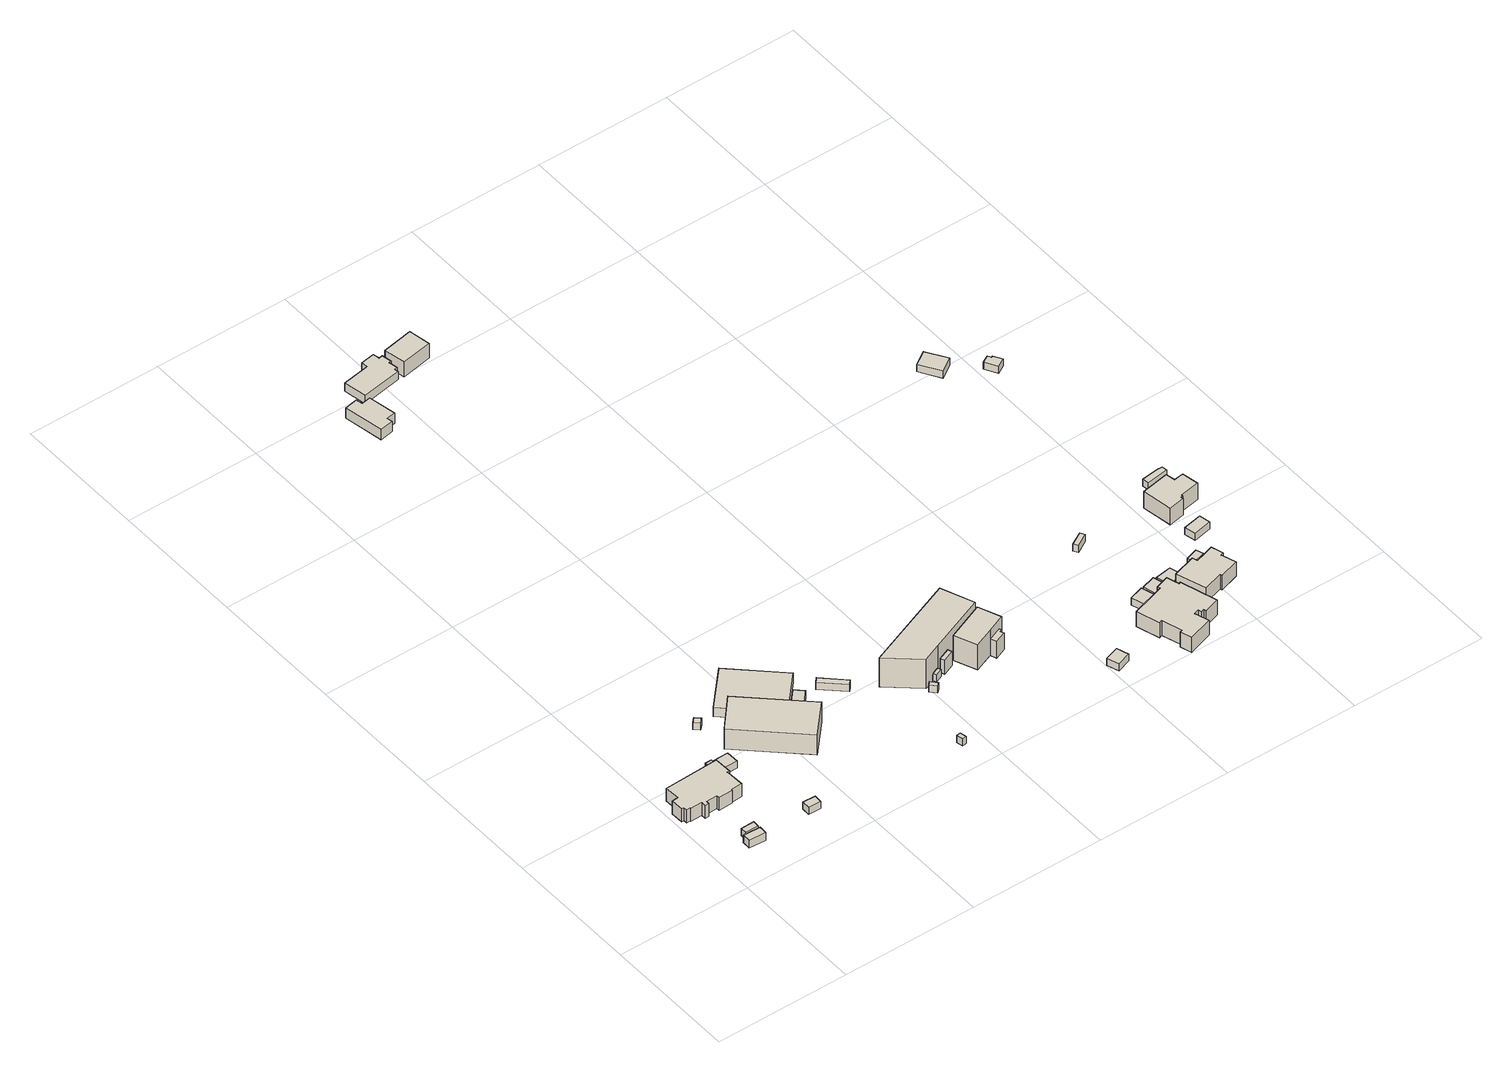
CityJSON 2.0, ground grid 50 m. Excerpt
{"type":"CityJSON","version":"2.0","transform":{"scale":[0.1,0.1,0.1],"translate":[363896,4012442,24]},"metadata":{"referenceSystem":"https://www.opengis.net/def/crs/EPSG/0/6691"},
"CityObjects":{
"building1":{"type":"Building","attributes":{"枝番":1,"measuredHeight":3.4,"BuildingDetails.prefecture":"10","BuildingDetails.city":"10207"},"geometry":[{"type":"Solid","lod":"1","boundaries":[[[[0,1,2,3]],[[2,4,5,3]],[[1,6,4,2]],[[0,7,6,1]],[[3,5,7,0]],[[4,6,7,5]]]]}]},
"building2":{"type":"Building","attributes":{"枝番":1,"measuredHeight":3.3,"BuildingDetails.prefecture":"10","BuildingDetails.city":"10207"},"geometry":[{"type":"Solid","lod":"1","boundaries":[[[[8,9,10,11]],[[10,12,13,11]],[[9,14,12,10]],[[8,15,14,9]],[[11,13,15,8]],[[12,14,15,13]]]]}]},
"building3":{"type":"Building","attributes":{"枝番":1,"usage":"411","measuredHeight":8.6,"BuildingDetails.prefecture":"10","BuildingDetails.city":"10207","BuildingDetails.surveyYear":2016},"geometry":[{"type":"Solid","lod":"1","boundaries":[[[[16,17,18,19,20,21,22,23,24,25,26,27,28,29,30,31,32,33,34,35]],[[34,36,37,35]],[[33,38,36,34]],[[32,39,38,33]],[[31,40,39,32]],[[30,41,40,31]],[[29,42,41,30]],[[28,43,42,29]],[[27,44,43,28]],[[26,45,44,27]],[[25,46,45,26]],[[24,47,46,25]],[[23,48,47,24]],[[22,49,48,23]],[[21,50,49,22]],[[20,51,50,21]],[[19,52,51,20]],[[18,53,52,19]],[[17,54,53,18]],[[16,55,54,17]],[[35,37,55,16]],[[36,38,39,40,41,42,43,44,45,46,47,48,49,50,51,52,53,54,55,37]]]]}]},
"building4":{"type":"Building","attributes":{"枝番":1,"usage":"411","measuredHeight":3.3,"BuildingDetails.prefecture":"10","BuildingDetails.city":"10207","BuildingDetails.surveyYear":2016},"geometry":[{"type":"Solid","lod":"1","boundaries":[[[[56,57,58,59,60,61,62,63]],[[62,64,65,63]],[[61,66,64,62]],[[60,67,66,61]],[[59,68,67,60]],[[58,69,68,59]],[[57,70,69,58]],[[56,71,70,57]],[[63,65,71,56]],[[64,66,67,68,69,70,71,65]]]]}]},
"building5":{"type":"Building","attributes":{"枝番":1,"BuildingDetails.prefecture":"10","BuildingDetails.city":"10207"},"geometry":[{"type":"Solid","lod":"1","boundaries":[[[[72,73,74,75]],[[74,76,77,75]],[[73,78,76,74]],[[72,79,78,73]],[[75,77,79,72]],[[76,78,79,77]]]]}]},
"building6":{"type":"Building","attributes":{"枝番":1,"BuildingDetails.prefecture":"10","BuildingDetails.city":"10207"},"geometry":[{"type":"Solid","lod":"1","boundaries":[[[[80,81,82,83]],[[82,84,85,83]],[[81,86,84,82]],[[80,87,86,81]],[[83,85,87,80]],[[84,86,87,85]]]]}]},
"building7":{"type":"Building","attributes":{"枝番":1,"usage":"441","measuredHeight":9.7,"BuildingDetails.prefecture":"10","BuildingDetails.city":"10207","BuildingDetails.surveyYear":2016},"geometry":[{"type":"Solid","lod":"1","boundaries":[[[[88,89,90,91]],[[90,92,93,91]],[[89,94,92,90]],[[88,95,94,89]],[[91,93,95,88]],[[92,94,95,93]]]]}]},
"building8":{"type":"Building","attributes":{"枝番":1,"usage":"441","measuredHeight":6.3,"BuildingDetails.prefecture":"10","BuildingDetails.city":"10207","BuildingDetails.surveyYear":2016},"geometry":[{"type":"Solid","lod":"1","boundaries":[[[[96,97,98,99,100,101]],[[100,102,103,101]],[[99,104,102,100]],[[98,105,104,99]],[[97,106,105,98]],[[96,107,106,97]],[[101,103,107,96]],[[102,104,105,106,107,103]]]]}]},
"building9":{"type":"Building","attributes":{"枝番":1,"usage":"401","measuredHeight":3.3,"BuildingDetails.prefecture":"10","BuildingDetails.city":"10207","BuildingDetails.surveyYear":2016},"geometry":[{"type":"Solid","lod":"1","boundaries":[[[[108,109,110,111]],[[110,112,113,111]],[[109,114,112,110]],[[108,115,114,109]],[[111,113,115,108]],[[112,114,115,113]]]]}]},
"building10":{"type":"Building","attributes":{"枝番":1,"BuildingDetails.prefecture":"10","BuildingDetails.city":"10207"},"geometry":[{"type":"Solid","lod":"1","boundaries":[[[[116,117,118,119]],[[118,120,121,119]],[[117,122,120,118]],[[116,123,122,117]],[[119,121,123,116]],[[120,122,123,121]]]]}]},
"building11":{"type":"Building","attributes":{"枝番":1,"利根川水系渡良瀬川洪水浸水想定区域（想定最大規模）.規模":"L2","利根川水系渡良瀬川洪水浸水想定区域（想定最大規模）.浸水ランク":"1","利根川水系渡良瀬川洪水浸水想定区域（想定最大規模）.浸水深":0.08,"BuildingDetails.prefecture":"10","BuildingDetails.city":"10207"},"geometry":[{"type":"Solid","lod":"1","boundaries":[[[[124,125,126,127]],[[126,128,129,127]],[[125,130,128,126]],[[124,131,130,125]],[[127,129,131,124]],[[128,130,131,129]]]]}]},
"building12":{"type":"Building","attributes":{"枝番":1,"利根川水系渡良瀬川洪水浸水想定区域（想定最大規模）.規模":"L2","利根川水系渡良瀬川洪水浸水想定区域（想定最大規模）.浸水ランク":"1","利根川水系渡良瀬川洪水浸水想定区域（想定最大規模）.浸水深":0.11,"usage":"411","measuredHeight":8.5,"BuildingDetails.prefecture":"10","BuildingDetails.city":"10207","BuildingDetails.surveyYear":2016},"geometry":[{"type":"Solid","lod":"1","boundaries":[[[[132,133,134,135,136,137,138,139]],[[138,140,141,139]],[[137,142,140,138]],[[136,143,142,137]],[[135,144,143,136]],[[134,145,144,135]],[[133,146,145,134]],[[132,147,146,133]],[[139,141,147,132]],[[140,142,143,144,145,146,147,141]]]]}]},
"building13":{"type":"Building","attributes":{"枝番":1,"BuildingDetails.prefecture":"10","BuildingDetails.city":"10207"},"geometry":[{"type":"Solid","lod":"1","boundaries":[[[[148,149,150,151]],[[150,152,153,151]],[[149,154,152,150]],[[148,155,154,149]],[[151,153,155,148]],[[152,154,155,153]]]]}]},
"building14":{"type":"Building","attributes":{"枝番":1,"BuildingDetails.prefecture":"10","BuildingDetails.city":"10207"},"geometry":[{"type":"Solid","lod":"1","boundaries":[[[[156,157,158,159]],[[158,160,161,159]],[[157,162,160,158]],[[156,163,162,157]],[[159,161,163,156]],[[160,162,163,161]]]]}]},
"building15":{"type":"Building","attributes":{"枝番":1,"usage":"441","measuredHeight":10.9,"BuildingDetails.prefecture":"10","BuildingDetails.city":"10207","BuildingDetails.surveyYear":2016},"geometry":[{"type":"Solid","lod":"1","boundaries":[[[[164,165,166,167]],[[166,168,169,167]],[[165,170,168,166]],[[164,171,170,165]],[[167,169,171,164]],[[168,170,171,169]]]]}]},
"building16":{"type":"Building","attributes":{"枝番":1,"usage":"441","measuredHeight":13.1,"BuildingDetails.prefecture":"10","BuildingDetails.city":"10207","BuildingDetails.surveyYear":2016},"geometry":[{"type":"Solid","lod":"1","boundaries":[[[[172,173,174,157,175]],[[157,176,177,175]],[[174,178,176,157]],[[173,179,178,174]],[[172,180,179,173]],[[175,177,180,172]],[[176,178,179,180,177]]]]}]},
"building17":{"type":"Building","attributes":{"枝番":1,"利根川水系渡良瀬川洪水浸水想定区域（想定最大規模）.規模":"L2","usage":"411","measuredHeight":5,"BuildingDetails.prefecture":"10","BuildingDetails.city":"10207","BuildingDetails.surveyYear":2016},"geometry":[{"type":"Solid","lod":"1","boundaries":[[[[181,182,183,184,185,186,187,188,189,190,191,192]],[[191,193,194,192]],[[190,195,193,191]],[[189,196,195,190]],[[188,197,196,189]],[[187,198,197,188]],[[186,199,198,187]],[[185,200,199,186]],[[184,201,200,185]],[[183,202,201,184]],[[182,203,202,183]],[[181,204,203,182]],[[192,194,204,181]],[[193,195,196,197,198,199,200,201,202,203,204,194]]]]}]},
"building18":{"type":"Building","attributes":{"枝番":1,"usage":"401","measuredHeight":10.8,"BuildingDetails.prefecture":"10","BuildingDetails.city":"10207","BuildingDetails.surveyYear":2016},"geometry":[{"type":"Solid","lod":"1","boundaries":[[[[205,206,207,208,209]],[[208,210,211,209]],[[207,212,210,208]],[[206,213,212,207]],[[205,214,213,206]],[[209,211,214,205]],[[210,212,213,214,211]]]]}]},
"building19":{"type":"Building","attributes":{"枝番":1,"measuredHeight":10.3,"BuildingDetails.prefecture":"10","BuildingDetails.city":"10207"},"geometry":[{"type":"Solid","lod":"1","boundaries":[[[[215,216,217,218,219,220]],[[219,221,222,220]],[[218,223,221,219]],[[217,224,223,218]],[[216,225,224,217]],[[215,226,225,216]],[[220,222,226,215]],[[221,223,224,225,226,222]]]]}]},
"building20":{"type":"Building","attributes":{"枝番":1,"利根川水系渡良瀬川洪水浸水想定区域（想定最大規模）.規模":"L2","利根川水系渡良瀬川洪水浸水想定区域（想定最大規模）.浸水ランク":"1","利根川水系渡良瀬川洪水浸水想定区域（想定最大規模）.浸水深":0.02,"usage":"411","measuredHeight":7.3,"BuildingDetails.prefecture":"10","BuildingDetails.city":"10207","BuildingDetails.surveyYear":2016},"geometry":[{"type":"Solid","lod":"1","boundaries":[[[[227,228,229,230]],[[229,231,232,230]],[[228,233,231,229]],[[227,234,233,228]],[[230,232,234,227]],[[231,233,234,232]]]]}]},
"building21":{"type":"Building","attributes":{"枝番":1,"利根川水系渡良瀬川洪水浸水想定区域（想定最大規模）.規模":"L2","利根川水系渡良瀬川洪水浸水想定区域（想定最大規模）.浸水ランク":"1","利根川水系渡良瀬川洪水浸水想定区域（想定最大規模）.浸水深":0.38,"usage":"411","measuredHeight":3.3,"BuildingDetails.prefecture":"10","BuildingDetails.city":"10207","BuildingDetails.surveyYear":2016},"geometry":[{"type":"Solid","lod":"1","boundaries":[[[[235,236,237,238]],[[237,239,240,238]],[[236,241,239,237]],[[235,242,241,236]],[[238,240,242,235]],[[239,241,242,240]]]]}]},
"building22":{"type":"Building","attributes":{"枝番":1,"利根川水系渡良瀬川洪水浸水想定区域（想定最大規模）.規模":"L2","利根川水系渡良瀬川洪水浸水想定区域（想定最大規模）.浸水ランク":"2","利根川水系渡良瀬川洪水浸水想定区域（想定最大規模）.浸水深":0.98,"usage":"411","measuredHeight":9.6,"BuildingDetails.prefecture":"10","BuildingDetails.city":"10207","BuildingDetails.surveyYear":2016},"geometry":[{"type":"Solid","lod":"1","boundaries":[[[[243,244,245,246,247,248,249,250,251,252,253,254,255,256,257,258,259,260]],[[259,261,262,260]],[[258,263,261,259]],[[257,264,263,258]],[[256,265,264,257]],[[255,266,265,256]],[[254,267,266,255]],[[253,268,267,254]],[[252,269,268,253]],[[251,270,269,252]],[[250,271,270,251]],[[249,272,271,250]],[[248,273,272,249]],[[247,274,273,248]],[[246,275,274,247]],[[245,276,275,246]],[[244,277,276,245]],[[243,278,277,244]],[[260,262,278,243]],[[261,263,264,265,266,267,268,269,270,271,272,273,274,275,276,277,278,262]]]]}]},
"building23":{"type":"Building","attributes":{"枝番":1,"usage":"411","BuildingDetails.prefecture":"10","BuildingDetails.city":"10207","BuildingDetails.surveyYear":2016},"geometry":[{"type":"Solid","lod":"1","boundaries":[[[[279,280,281,282]],[[281,283,284,282]],[[280,285,283,281]],[[279,286,285,280]],[[282,284,286,279]],[[283,285,286,284]]]]}]},
"building24":{"type":"Building","attributes":{"枝番":1,"利根川水系渡良瀬川洪水浸水想定区域（想定最大規模）.規模":"L2","usage":"411","measuredHeight":3.5,"BuildingDetails.prefecture":"10","BuildingDetails.city":"10207","BuildingDetails.surveyYear":2016},"geometry":[{"type":"Solid","lod":"1","boundaries":[[[[287,288,289,290]],[[289,291,292,290]],[[288,293,291,289]],[[287,294,293,288]],[[290,292,294,287]],[[291,293,294,292]]]]}]},
"building25":{"type":"Building","attributes":{"枝番":1,"BuildingDetails.prefecture":"10","BuildingDetails.city":"10207"},"geometry":[{"type":"Solid","lod":"1","boundaries":[[[[295,296,297,298]],[[297,299,300,298]],[[296,301,299,297]],[[295,302,301,296]],[[298,300,302,295]],[[299,301,302,300]]]]}]},
"building26":{"type":"Building","attributes":{"枝番":1,"利根川水系渡良瀬川洪水浸水想定区域（想定最大規模）.規模":"L2","BuildingDetails.prefecture":"10","BuildingDetails.city":"10207"},"geometry":[{"type":"Solid","lod":"1","boundaries":[[[[303,304,305,306]],[[305,307,308,306]],[[304,309,307,305]],[[303,310,309,304]],[[306,308,310,303]],[[307,309,310,308]]]]}]},
"building27":{"type":"Building","attributes":{"枝番":1,"利根川水系渡良瀬川洪水浸水想定区域（想定最大規模）.規模":"L2","利根川水系渡良瀬川洪水浸水想定区域（想定最大規模）.浸水ランク":"1","利根川水系渡良瀬川洪水浸水想定区域（想定最大規模）.浸水深":0.08,"usage":"411","measuredHeight":3.8,"BuildingDetails.prefecture":"10","BuildingDetails.city":"10207","BuildingDetails.surveyYear":2016},"geometry":[{"type":"Solid","lod":"1","boundaries":[[[[311,312,313,314]],[[313,315,316,314]],[[312,317,315,313]],[[311,318,317,312]],[[314,316,318,311]],[[315,317,318,316]]]]}]},
"building28":{"type":"Building","attributes":{"枝番":1,"利根川水系渡良瀬川洪水浸水想定区域（想定最大規模）.規模":"L2","利根川水系渡良瀬川洪水浸水想定区域（想定最大規模）.浸水ランク":"1","利根川水系渡良瀬川洪水浸水想定区域（想定最大規模）.浸水深":0.28,"usage":"411","measuredHeight":7.4,"BuildingDetails.prefecture":"10","BuildingDetails.city":"10207","BuildingDetails.surveyYear":2016},"geometry":[{"type":"Solid","lod":"1","boundaries":[[[[319,320,321,322,323,324,325,326,327,328]],[[327,329,330,328]],[[326,331,329,327]],[[325,332,331,326]],[[324,333,332,325]],[[323,334,333,324]],[[322,335,334,323]],[[321,336,335,322]],[[320,337,336,321]],[[319,338,337,320]],[[328,330,338,319]],[[329,331,332,333,334,335,336,337,338,330]]]]}]},
"building29":{"type":"Building","attributes":{"枝番":1,"利根川水系渡良瀬川洪水浸水想定区域（想定最大規模）.規模":"L2","利根川水系渡良瀬川洪水浸水想定区域（想定最大規模）.浸水ランク":"1","利根川水系渡良瀬川洪水浸水想定区域（想定最大規模）.浸水深":0.48,"usage":"411","BuildingDetails.prefecture":"10","BuildingDetails.city":"10207","BuildingDetails.surveyYear":2016},"geometry":[{"type":"Solid","lod":"1","boundaries":[[[[339,340,341,342]],[[341,343,344,342]],[[340,345,343,341]],[[339,346,345,340]],[[342,344,346,339]],[[343,345,346,344]]]]}]},
"building30":{"type":"Building","attributes":{"枝番":1,"利根川水系渡良瀬川洪水浸水想定区域（想定最大規模）.規模":"L2","利根川水系渡良瀬川洪水浸水想定区域（想定最大規模）.浸水ランク":"1","利根川水系渡良瀬川洪水浸水想定区域（想定最大規模）.浸水深":0.07,"usage":"411","BuildingDetails.prefecture":"10","BuildingDetails.city":"10207","BuildingDetails.surveyYear":2016},"geometry":[{"type":"Solid","lod":"1","boundaries":[[[[347,348,349,350]],[[349,351,352,350]],[[348,353,351,349]],[[347,354,353,348]],[[350,352,354,347]],[[351,353,354,352]]]]}]},
"building31":{"type":"Building","attributes":{"枝番":1,"usage":"411","measuredHeight":8.3,"BuildingDetails.prefecture":"10","BuildingDetails.city":"10207","BuildingDetails.surveyYear":2016},"geometry":[{"type":"Solid","lod":"1","boundaries":[[[[355,356,357,358,359,360,361,362,363,364]],[[363,365,366,364]],[[362,367,365,363]],[[361,368,367,362]],[[360,369,368,361]],[[359,370,369,360]],[[358,371,370,359]],[[357,372,371,358]],[[356,373,372,357]],[[355,374,373,356]],[[364,366,374,355]],[[365,367,368,369,370,371,372,373,374,366]]]]}]},
"building32":{"type":"Building","attributes":{"枝番":1,"usage":"411","BuildingDetails.prefecture":"10","BuildingDetails.city":"10207","BuildingDetails.surveyYear":2016},"geometry":[{"type":"Solid","lod":"1","boundaries":[[[[375,376,377,378,379]],[[378,380,381,379]],[[377,382,380,378]],[[376,383,382,377]],[[375,384,383,376]],[[379,381,384,375]],[[380,382,383,384,381]]]]}]},
"building33":{"type":"Building","attributes":{"枝番":1,"measuredHeight":5.9,"BuildingDetails.prefecture":"10","BuildingDetails.city":"10207"},"geometry":[{"type":"Solid","lod":"1","boundaries":[[[[385,386,387,388]],[[387,389,390,388]],[[386,391,389,387]],[[385,392,391,386]],[[388,390,392,385]],[[389,391,392,390]]]]}]},
"building34":{"type":"Building","attributes":{"枝番":1,"measuredHeight":5.9,"BuildingDetails.prefecture":"10","BuildingDetails.city":"10207"},"geometry":[{"type":"Solid","lod":"1","boundaries":[[[[393,394,395,396,397,398]],[[397,399,400,398]],[[396,401,399,397]],[[395,402,401,396]],[[394,403,402,395]],[[393,404,403,394]],[[398,400,404,393]],[[399,401,402,403,404,400]]]]}]}
},
"vertices":[
[101,122,26],[102,153,26],[165,150,26],[164,119,26],[165,150,58],[164,119,58],[102,153,58],[101,122,58],
[114,180,30],[164,180,30],[163,157,30],[114,157,30],[163,157,60],[114,157,60],[164,180,60],[114,180,60],
[76,332,24],[33,331,24],[33,333,24],[19,333,24],[18,347,24],[9,347,24],[8,394,24],[31,395,24],[29,451,24],[231,458,24],[233,393,24],[225,393,24],[227,324,24],[186,322,24],[186,318,24],[133,316,24],[132,328,24],[91,326,24],[91,315,24],[76,314,24],[91,315,79],[76,314,79],[91,326,79],[132,328,79],[133,316,79],[186,318,79],[186,322,79],[227,324,79],[225,393,79],[233,393,79],[231,458,79],[29,451,79],[31,395,79],[8,394,79],[9,347,79],[18,347,79],[19,333,79],[33,333,79],[33,331,79],[76,332,79],
[233,464,24],[211,463,24],[211,487,24],[235,488,24],[235,481,24],[294,482,24],[295,435,24],[233,434,24],[295,435,55],[233,434,55],[294,482,55],[235,481,55],[235,488,55],[211,487,55],[211,463,55],[233,464,55],
[344,135,21],[345,165,21],[392,163,21],[391,133,21],[392,163,51],[391,133,51],[345,165,51],[344,135,51],
[295,659,23],[310,675,23],[328,658,23],[312,642,23],[328,658,53],[312,642,53],[310,675,53],[295,659,53],
[322,536,15],[423,648,15],[638,448,15],[536,338,15],[638,448,100],[536,338,100],[423,648,100],[322,536,100],
[423,648,19],[416,639,19],[383,670,19],[506,800,19],[676,641,19],[562,519,19],[676,641,59],[562,519,59],[506,800,59],[383,670,59],[416,639,59],[423,648,59],
[576,528,18],[635,591,18],[664,563,18],[606,501,18],[664,563,48],[606,501,48],[635,591,48],[576,528,48],
[713,575,16],[728,591,16],[805,519,16],[790,503,16],[805,519,46],[790,503,46],[728,591,46],[713,575,46],
[917,123,8],[933,126,8],[938,102,8],[922,99,8],[938,102,38],[922,99,38],[933,126,38],[917,123,38],
[317,2452,9],[365,2461,9],[370,2437,9],[404,2443,9],[423,2341,9],[390,2335,9],[394,2315,9],[344,2306,9],[394,2315,53],[344,2306,53],[390,2335,53],[423,2341,53],[404,2443,53],[370,2437,53],[365,2461,53],[317,2452,53],
[987,355,11],[999,367,11],[1019,345,11],[1007,334,11],[1019,345,41],[1007,334,41],[999,367,41],[987,355,41],
[1028,387,13],[1055,398,13],[1060,385,13],[1033,375,13],[1060,385,43],[1033,375,43],[1055,398,43],[1028,387,43],
[1069,403,13],[1112,420,13],[1118,404,13],[1075,387,13],[1118,404,72],[1075,387,72],[1112,420,72],[1069,403,72],
[878,467,13],[1222,603,13],[1270,484,13],[990,371,13],[1055,398,136],[990,371,136],[1270,484,136],[1222,603,136],[878,467,136],
[387,2548,13],[489,2565,13],[485,2588,13],[537,2597,13],[541,2572,13],[555,2575,13],[562,2538,13],[553,2537,13],[559,2504,13],[548,2502,13],[550,2488,13],[402,2463,13],[550,2488,48],[402,2463,48],[548,2502,48],[559,2504,48],[553,2537,48],[562,2538,48],[555,2575,48],[541,2572,48],[537,2597,48],[485,2588,48],[489,2565,48],[387,2548,48],
[1135,422,12],[1274,479,12],[1307,397,12],[1240,370,12],[1169,341,12],[1240,370,118],[1169,341,118],[1307,397,118],[1274,479,118],[1135,422,118],
[1240,370,11],[1290,391,11],[1294,380,11],[1286,377,11],[1291,364,11],[1249,347,11],[1291,364,82],[1249,347,82],[1286,377,82],[1294,380,82],[1290,391,82],[1240,370,82],
[559,2566,12],[673,2587,12],[687,2507,12],[573,2487,12],[687,2507,75],[573,2487,75],[673,2587,75],[559,2566,75],
[1503,118,5],[1555,135,5],[1569,91,5],[1518,74,5],[1569,91,35],[1518,74,35],[1555,135,35],[1503,118,35],
[1733,42,8],[1743,45,8],[1720,118,8],[1708,114,8],[1682,199,8],[1807,238,8],[1803,248,8],[1852,263,8],[1866,218,8],[1873,221,8],[1914,86,8],[1857,68,8],[1854,78,8],[1843,74,8],[1839,87,8],[1821,81,8],[1838,29,8],[1746,0,8],[1838,29,71],[1746,0,71],[1821,81,71],[1839,87,71],[1843,74,71],[1854,78,71],[1857,68,71],[1914,86,71],[1873,221,71],[1866,218,71],[1852,263,71],[1803,248,71],[1807,238,71],[1682,199,71],[1708,114,71],[1720,118,71],[1743,45,71],[1733,42,71],
[1729,286,8],[1782,303,8],[1799,249,8],[1747,232,8],[1799,249,38],[1747,232,38],[1782,303,38],[1729,286,38],
[1789,302,8],[1841,317,8],[1855,268,8],[1803,253,8],[1855,268,38],[1803,253,38],[1841,317,38],[1789,302,38],
[1730,583,17],[1778,611,17],[1788,595,17],[1740,567,17],[1788,595,47],[1740,567,47],[1778,611,47],[1730,583,47],
[1868,248,14],[1881,252,14],[1889,228,14],[1876,224,14],[1889,228,44],[1876,224,44],[1881,252,44],[1868,248,44],
[1849,312,8],[1908,321,8],[1921,275,8],[1864,260,8],[1921,275,38],[1864,260,38],[1908,321,38],[1849,312,38],
[1883,258,10],[1969,285,10],[1975,266,10],[2046,288,10],[2060,244,10],[2049,240,10],[2066,188,10],[1994,165,10],[1992,173,10],[1919,150,10],[1992,173,72],[1919,150,72],[1994,165,72],[2066,188,72],[2049,240,72],[2060,244,72],[2046,288,72],[1975,266,72],[1969,285,72],[1883,258,72],
[1977,321,9],[2022,335,9],[2031,307,9],[1985,293,9],[2031,307,39],[1985,293,39],[2022,335,39],[1977,321,39],
[2059,439,6],[2128,453,6],[2136,412,6],[2068,398,6],[2136,412,36],[2068,398,36],[2128,453,36],[2059,439,36],
[2027,607,13],[2130,626,13],[2136,591,13],[2172,597,13],[2183,535,13],[2110,522,13],[2111,518,13],[2104,516,13],[2105,507,13],[2046,496,13],[2105,507,83],[2046,496,83],[2104,516,83],[2111,518,83],[2110,522,83],[2183,535,83],[2172,597,83],[2136,591,83],[2130,626,83],[2027,607,83],
[2084,685,16],[2148,693,16],[2166,692,16],[2168,671,16],[2087,661,16],[2168,671,46],[2087,661,46],[2166,692,46],[2148,693,46],[2084,685,46],
[1835,1513,33],[1888,1547,33],[1936,1474,33],[1882,1439,33],[1936,1474,63],[1882,1439,63],[1888,1547,63],[1835,1513,63],
[2008,1397,31],[2035,1412,31],[2043,1399,31],[2047,1402,31],[2066,1371,31],[2034,1352,31],[2066,1371,61],[2034,1352,61],[2047,1402,61],[2043,1399,61],[2035,1412,61],[2008,1397,61]
]}
